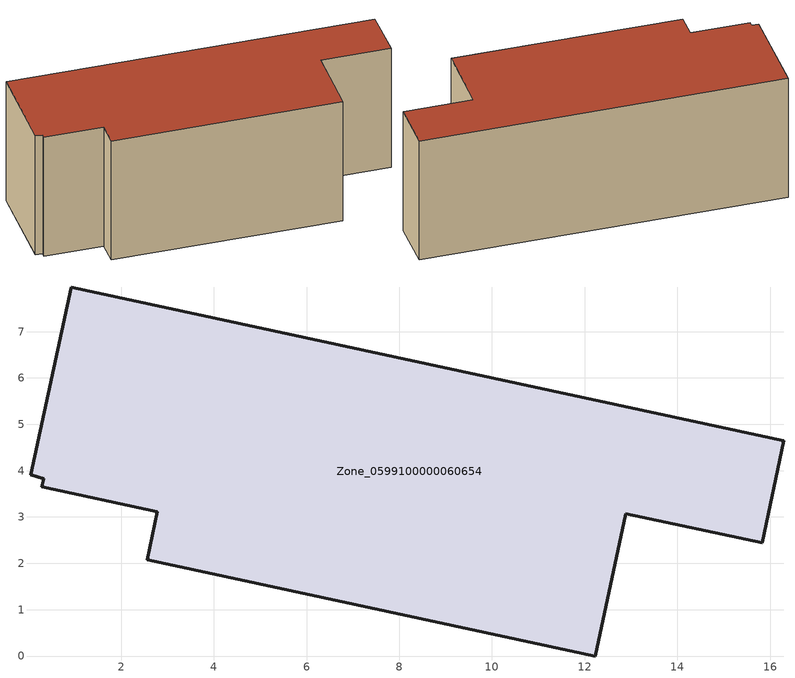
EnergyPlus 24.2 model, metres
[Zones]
Zone_0599100000060654
 floor ground (C_G): 0.92,7.96 16.3,4.64 15.83,2.44 12.89,3.07 12.23,0 2.56,2.08 2.78,3.11 0.29,3.65 0.32,3.83 0.04,3.91 z0
 wall outside (C_F): 2.56,2.08 12.23,0 12.89,3.07 15.83,2.44 16.3,4.64 0.92,7.96 0.04,3.91 0.32,3.83 0.29,3.65 2.78,3.11 2.56,2.08 z0:5.86
 roof outside (C_R): 0.32,3.83 0.29,3.65 2.78,3.11 2.56,2.08 12.23,0 12.89,3.07 15.83,2.44 16.3,4.64 0.92,7.96 0.04,3.91 z5.86
[BUILDING]
Pand.0599100000060654: North Axis=0; Terrain=City; Loads Convergence Tolerance Value=0.04; Temperature Convergence Tolerance Value=0.4; Solar Distribution=FullExterior; Maximum Number of Warmup Days=25; Minimum Number of Warmup Days=1
[Site:Location]
Rotterdam.The.Hague.AP_ZH_NLD Design_Conditions: Latitude=51.96; Longitude=4.45; Time Zone=1; Elevation=-4.5
[SITE:GROUNDTEMPERATURE:BUILDINGSURFACE]
18, 18, 18, 18, 18, 18, 18, 18, 18, 18, 18, 18
[MATERIAL] Thermal Absorptance=0.9; Solar Absorptance=0.7; Visible Absorptance=0.7
Name | Roughness | Thickness | Conductivity | Density | Specific Heat
G.TI.1975-1991 | MediumSmooth | 0.15 | 0.288461 | 540 | 1210
F.TI.1975-1991 | Rough | 0.3 | 0.230769 | 1920 | 840
R.TI.1975-1991 | MediumRough | 0.2 | 0.153846 | 1500 | 1000
[CONSTRUCTION]
C_G: G.TI.1975-1991
C_F: F.TI.1975-1991
C_R: R.TI.1975-1991
[ZONE]
Zone_0599100000060654: Type=1; Multiplier=1; Ceiling Height=Autocalculate; Volume=Autocalculate; Floor Area=autocalculate; Part of Total Floor Area=Yes
[ZONEINFILTRATION:DESIGNFLOWRATE]
Infil_Zone_0599100000060654: Zone or ZoneList or Space or SpaceList=Zone_0599100000060654; Schedule=AlwaysOn; Design Flow Rate Calculation Method=Flow/Area; Flow Rate per Floor Area=0.003; Constant Term Coefficient=1; Temperature Term Coefficient=0; Velocity Term Coefficient=0; Velocity Squared Term Coefficient=0
[HVACTEMPLATE:ZONE:IDEALLOADSAIRSYSTEM]
Zone_0599100000060654: Maximum Heating Supply Air Temperature=50; Minimum Cooling Supply Air Temperature=13; Maximum Heating Supply Air Humidity Ratio=0.0156; Minimum Cooling Supply Air Humidity Ratio=0.0077; Heating Limit=NoLimit; Cooling Limit=NoLimit; Dehumidification Control Type=ConstantSensibleHeatRatio; Cooling Sensible Heat Ratio=0.7; Dehumidification Setpoint=60; Humidification Control Type=None; Humidification Setpoint=30; Outdoor Air Method=None; Outdoor Air Flow Rate per Person=0.00944; Outdoor Air Flow Rate per Zone Floor Area=0; Outdoor Air Flow Rate per Zone=0; Demand Controlled Ventilation Type=None; Outdoor Air Economizer Type=NoEconomizer; Heat Recovery Type=None; Sensible Heat Recovery Effectiveness=0.7; Latent Heat Recovery Effectiveness=0.65
[ZONECONTROL:THERMOSTAT]
ThermostatControl_Zone_0599100000060654: Zone or ZoneList=Zone_0599100000060654; Control Type Schedule=DualSetpointControlType; Control 1=Thermostat_Zone_0599100000060654; Temperature Difference Between Cutout And Setpoint=0
[THERMOSTATSETPOINT:DUALSETPOINT]
Thermostat_Zone_0599100000060654: Heating Setpoint Temperature Schedule=HeatingSetpoint_Zone_0599100000060654; Cooling Setpoint Temperature Schedule=CoolingSetpoint_Zone_0599100000060654
[SCHEDULE:COMPACT]
HeatingSetpoint_Zone_0599100000060654: Through: 12/31, For: AllDays, Until: 24:00, 21
CoolingSetpoint_Zone_0599100000060654: Through: 12/31, For: AllDays, Until: 24:00, 24
DualSetpointControlType: Through: 12/31, For: AllDays, Until: 24:00, 4
AlwaysOn: Through: 12/31, For: AllDays, Until: 24:00, 1
